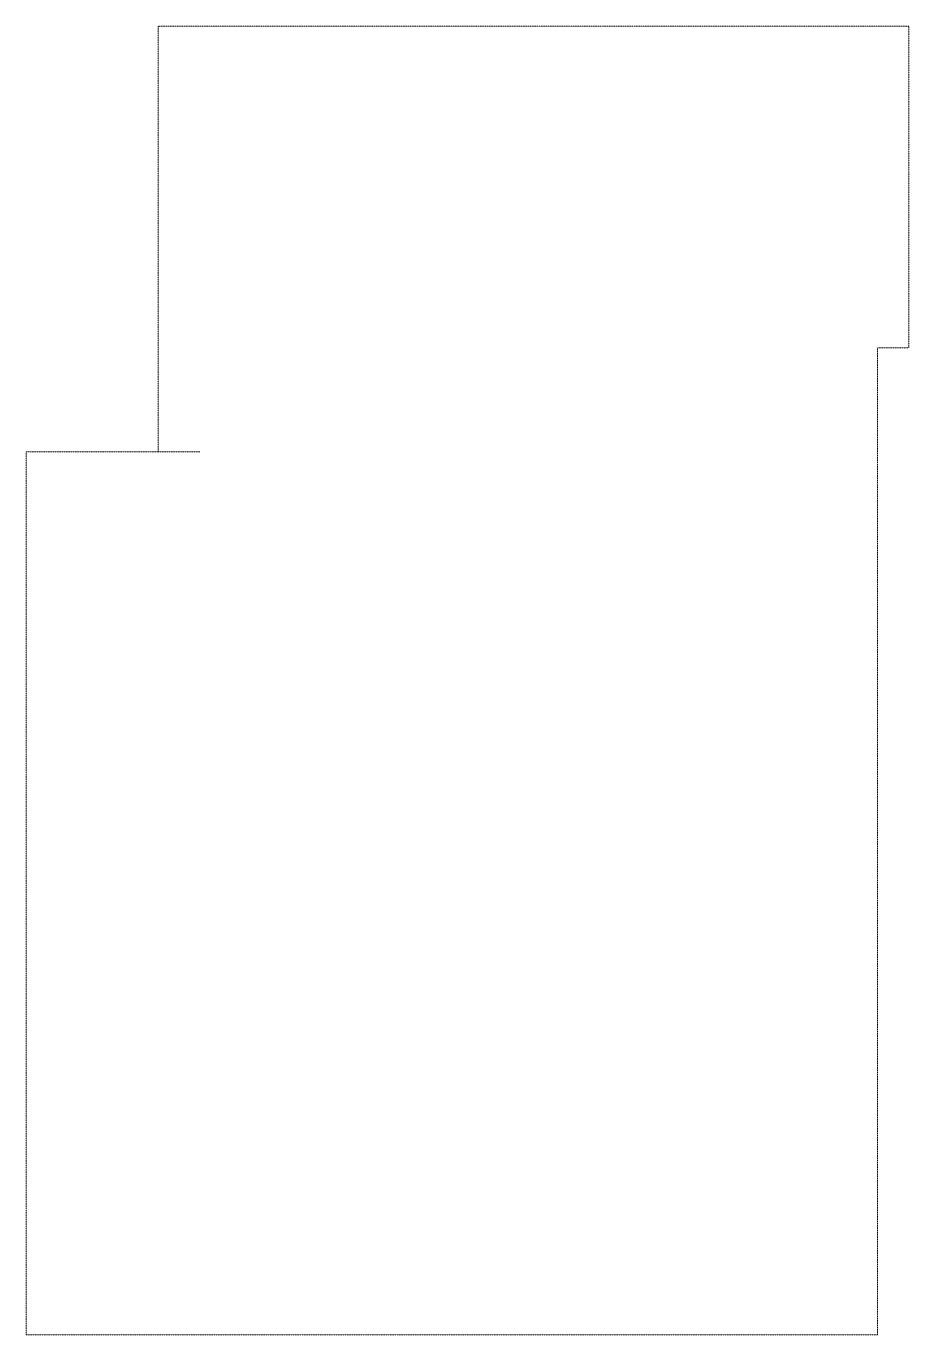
# Model space of a CAD drawing. Header units: inches. Extents: x 3178 to 3686, y 31415 to 32168.
import ezdxf

# ---------------------------------------------------------------- set-up
doc = ezdxf.new("R2010")
doc.units = ezdxf.units.IN
doc.header["$LTSCALE"] = 0.03937
doc.header["$MEASUREMENT"] = 0
doc.linetypes.add('HIDDEN2', pattern=[4.7625, 3.175, -1.5875])
doc.layers.add('A100G', color=2, linetype='HIDDEN2', lineweight=0)

msp = doc.modelspace()

# ---------------------------------------------------------------- linework, layer by layer
at = {"layer": 'A100G'}
for p, q in [((3254, 32168), (3254, 31923)), ((3686, 32168), (3254, 32168)), ((3686, 31983), (3686, 32168)), ((3668, 31415), (3668, 31983)), ((3668, 31983), (3686, 31983)), ((3254, 31923), (3178, 31923)), ((3178, 31923), (3178, 31415)), ((3254, 31923), (3278, 31923)), ((3178, 31415), (3668, 31415))]:
    msp.add_line(p, q, dxfattribs=at)

doc.saveas('drawing.dxf')
